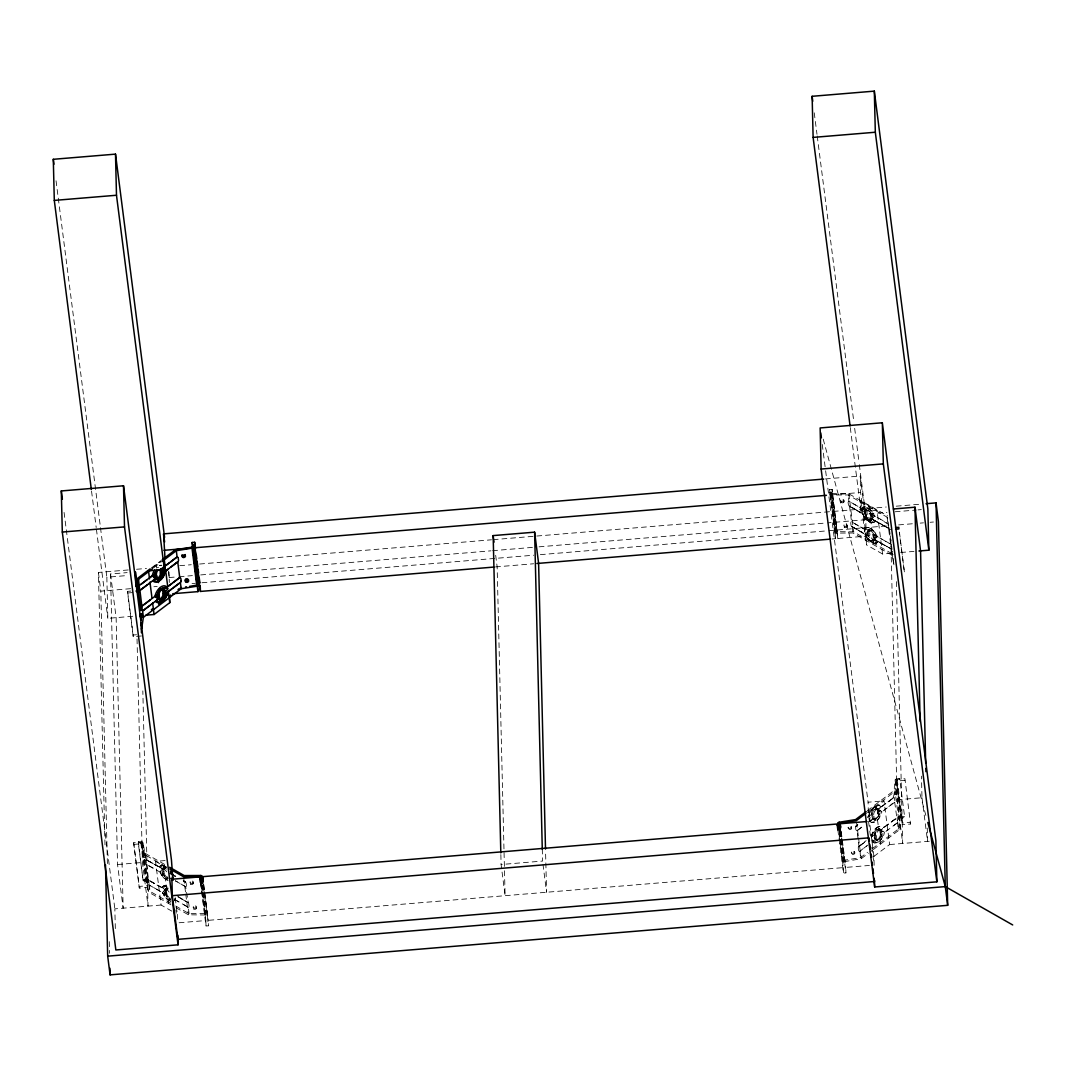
<?xml version="1.0" encoding="UTF-8"?>
<svg xmlns="http://www.w3.org/2000/svg" width="1066" height="1066" viewBox="0 0 1066 1066"><rect width="100%" height="100%" fill="white"/><g stroke="black" fill="none" stroke-linecap="round" stroke-linejoin="round"><path stroke-width="0.75" stroke-dasharray="5 3.75" d="M888.857 806.602L894.827 801.365M872.281 848.723L898.265 829.082L897.465 822.059M861.701 509.881L862.634 507.842M864.339 530.482L865.272 528.43M873.307 849.549L899.931 829.415L895.067 791.372L896.466 780.419L899.824 779.233L899.637 778.313L895.893 779.233A1.399 0.919 -7.3 0 0 895.08 780.006C892.828 790.519 897.372 797.221 887.991 801.912M899.931 829.415L901.33 818.475L904.688 817.289L899.637 778.313M899.851 819.274C901.063 813.171 894.627 819.141 899.717 819.647M170.933 904.834L148.441 892.042L146.535 881.369L143.124 880.743L138.247 842.686L138.393 841.74L142.164 842.047A1.399 0.919 -7.3 0 1 143.017 842.673L146.015 859.636L153.571 863.873M143.124 880.743L138.393 841.74M190.001 882.781L190.174 881.689M193.186 883.687L193.346 882.635M193.186 907.606L193.346 906.5M196.357 908.512L196.517 907.446M840.674 501.14L840.834 500.074M843.846 502.073L844.019 500.98M843.859 525.951L844.019 524.885M847.03 526.884L847.19 525.791M898.265 829.082L899.931 818.062L895.067 780.006M896.639 794.676L896.733 793.184M871.335 836.73C872.121 831.667 876.385 824.937 882.248 826.283M175.37 899.171L175.117 899.584A9.288 4.61 52.9 0 1 174.558 900.677L175.49 898.625A1.626 1.119 -88.1 0 0 175.597 898.052M839.155 830.814L843.019 860.928L842.14 863.487L843.566 863.487L844.112 861.728L841.274 839.528M899.611 816.396L899.664 819.567M861.794 509.401L862.128 508.868A9.288 4.61 52.9 0 1 867.817 507.842A9.288 4.61 52.9 0 1 874.6 515.891M864.433 530.002L864.766 529.469A9.288 4.61 52.9 0 1 870.402 528.47A9.288 4.61 52.9 0 1 877.238 536.491L876.665 537.264M880.196 807.682L880.236 807.575A1.626 1.319 43.2 0 1 880.516 807.202L881.209 807.002A9.288 5.277 -60.4 0 0 874.64 807.055A9.288 5.277 -60.4 0 0 869.19 816.143L868.857 816.116M894.84 791.572L894.854 794.756M898.172 819.594L898.158 816.396M159.5 866.751L161.832 865.046L166.909 866.778M162.139 887.352L164.47 885.633L168.295 886.539M873.574 517.303L874.573 515.957A9.288 4.61 52.9 0 0 867.764 507.882A9.288 4.61 52.9 0 0 862.128 508.868L858.423 506.683M876.212 537.89L876.798 537.117M170.333 901.09A9.288 4.61 52.9 0 1 162.618 892.548L163.298 891.682M160.66 871.095L159.98 871.961A9.288 4.61 52.9 0 0 168.108 880.703M857.45 825.044L855.811 826.323L857.424 824.831M859.343 846.217L858.45 846.924L866.152 840.648M868.537 530.242L867.631 530.921M163.977 867.284L161.859 868.897M166.616 887.885L164.497 889.484M870.589 520.781L872.708 519.169M873.227 541.368L874.053 540.742M858.423 846.91A1.759 1.333 -11.5 0 1 858.983 846.404L857.011 830.72L864.113 825.311M867.937 845.072L860.089 851.001L866.751 845.898M897.425 822.765L891.496 827.203M894.707 802.232L896.839 817.888L880.649 830.041A3.811 2.172 -60.3 0 0 877.718 829.561L877.385 829.814A3.811 2.172 -60.4 0 0 875.079 834.265L871.228 837.236M867.124 508.722L864.992 510.334M869.763 529.322L868.577 530.215M859.129 846.377L860.089 845.631L859.036 846.457M874.093 540.715L875.346 539.769M856.398 825.857L857.863 824.738M859.409 846.164L866.352 840.914M860.702 845.165L865.552 841.46M896.906 823.179L881.289 834.905A3.811 2.172 -60.4 0 1 878.997 839.515L878.65 839.768A3.811 2.172 -60.4 0 1 875.692 839.142M884.274 810.08L886.073 808.708M886.912 830.667L888.711 829.295M151.345 567.951L161.046 560.623M152.425 567.872L161.566 560.956M153.864 567.658L160.953 562.302M166.682 889.75L165.323 879.117L167.589 877.585L165.11 878.997A3.811 1.892 52.9 0 1 162.019 874.586L161.472 870.349L163.604 868.737A3.811 1.892 52.9 0 1 165.963 867.431L164.191 869.243A3.811 1.892 52.9 0 1 166.642 871.841M165.963 867.431L163.844 869.043A3.811 1.892 52.9 0 0 161.472 870.349M162.019 874.586L164.151 872.974L164.004 871.815L161.233 870.242A8.022 3.984 52.9 0 0 167.815 878.611M165.47 879.197A3.811 1.892 52.9 0 0 167.828 877.891L167.895 877.838M169.707 898.105L167.748 899.584A3.811 1.892 52.9 0 1 164.657 895.173L164.111 890.936L166.243 889.337A3.811 1.892 52.9 0 1 167.868 887.712M167.922 888.551L166.483 889.63A3.811 1.892 52.9 0 0 164.111 890.936M168.215 888.791L166.829 889.843A3.811 1.892 52.9 0 1 169.281 892.429M164.657 895.173L166.789 893.575L166.642 892.415L163.871 890.843A8.022 3.984 52.9 0 0 170.453 899.198M170.227 898.185L168.108 899.784A3.811 1.892 52.9 0 0 170.467 898.478L170.533 898.425M864.619 511.787L866.738 510.174A3.811 1.892 52.9 0 1 869.11 508.868L866.978 510.481A3.811 1.892 52.9 0 0 864.619 511.787L864.753 512.799L861.994 511.227A8.022 3.984 52.9 0 1 867.004 509.481A8.022 3.984 52.9 0 1 873.307 517.69L870.429 515.091A3.811 1.892 52.9 0 0 867.338 510.681L866.978 510.481M867.338 510.681L869.456 509.068A3.811 1.892 52.9 0 1 872.548 513.479L873.094 517.716L870.962 519.329A3.811 1.892 52.9 0 1 868.603 520.634L868.257 520.435A3.811 1.892 52.9 0 1 865.166 516.024L865.019 514.865M865.166 516.024L867.284 514.412L866.738 510.174M874.147 522.313L871.268 522.846L868.897 521.967L865.152 518.809L862.194 513.759L848.856 505.71L866.152 515.558A3.811 1.892 52.9 0 0 869.203 519.702M870.429 515.091L872.548 513.479M868.257 520.435L870.376 518.822A3.811 1.892 52.9 0 1 867.284 514.412M868.603 520.634L870.735 519.022A3.811 1.892 52.9 0 0 873.094 517.716M867.258 532.374L869.376 530.775A3.811 1.892 52.9 0 1 871.748 529.469L869.616 531.068A3.811 1.892 52.9 0 0 867.258 532.374L867.391 533.386L864.633 531.827A8.022 3.984 52.9 0 1 869.643 530.068A8.022 3.984 52.9 0 1 875.946 538.263L873.187 536.691L873.067 535.678A3.811 1.892 52.9 0 0 869.963 531.281L869.616 531.068M869.963 531.281L872.095 529.669A3.811 1.892 52.9 0 1 875.186 534.079L875.732 538.317L873.6 539.916A3.811 1.892 52.9 0 1 871.242 541.222L870.895 541.022A3.811 1.892 52.9 0 1 867.804 536.611L867.644 535.452L864.899 533.893A8.022 3.984 52.9 0 0 871.188 542.101A8.022 3.984 52.9 0 0 876.199 540.329L873.454 538.756L873.6 539.916M867.804 536.611L869.923 535.012L869.376 530.775M873.067 535.678L875.186 534.079M870.895 541.022L873.014 539.409A3.811 1.892 52.9 0 1 869.923 535.012M871.242 541.222L873.374 539.623A3.811 1.892 52.9 0 0 875.732 538.317M867.404 810.666L893.388 791.025M867.218 812.412L895.067 791.372M873.933 856.398L868.337 812.732L884.02 800.886L889.617 844.552L873.933 856.398L874.2 867.671M874.746 809.227L875.133 808.987A3.811 2.172 -60.3 0 1 878.011 809.454L894.201 797.288L880.876 807.015M867.684 816.902L868.697 816.143C869.483 811.066 873.747 804.35 879.61 805.696M867.431 817.449L872.481 813.691M880.21 810.36L877.545 812.372L877.691 813.531A3.811 2.172 -60.4 0 1 875.413 818.382L875.079 818.635A3.811 2.172 -60.4 0 1 872.068 817.782L871.921 816.623L869.243 818.648A8.022 4.57 -60.4 0 0 875.346 819.474A8.022 4.57 -60.4 0 0 880.183 810.333M857.49 830.374L864.326 825.217M869.19 821.526L873.054 818.555A3.811 2.172 -60.4 0 0 876.012 819.168L876.359 818.915M894.267 802.578L878.65 814.317A3.811 2.172 -60.4 0 1 876.399 818.941L876.065 819.194M879.783 829.881L879.916 830.894L882.581 828.882A8.022 4.57 -60.4 0 0 876.452 828.042A8.022 4.57 -60.4 0 0 871.602 837.183L874.293 835.144L874.16 834.132A3.811 2.172 -60.4 0 1 876.439 829.281L876.785 829.028A3.811 2.172 -60.4 0 1 879.783 829.881L881.982 831.134L882.528 835.371A3.811 2.172 -60.4 0 1 880.25 840.221L877.718 839.235A3.811 2.172 -60.4 0 1 874.706 838.369L874.56 837.21L871.881 839.235M877.771 829.588L877.425 829.841A3.811 2.172 -60.4 0 0 875.119 834.398M844.112 861.728L861.208 858.69L868.47 853.2M871.828 842.113L875.732 839.169M842.979 860.928A1.399 0.919 -7.3 0 1 844.072 860.289L860.462 857.65L867.551 852.294M870.882 851.374L872.095 850.455M891.149 822.113L896.839 817.888L883.154 827.802A1.626 1.319 43.2 0 0 882.835 828.135M893.734 797.635L892.655 798.421M860.089 851.001L860.462 857.65M863.167 507.349L865.072 506.923L863.513 507.15M865.805 527.937L867.711 527.51L866.152 527.75M876.785 542.914L873.907 543.447L871.535 542.567L867.791 539.396L864.832 534.359L851.494 526.298L859.689 531.028M883.514 827.602L883.847 827.602M892.802 559.224L891.176 548.87L877.025 541.301L877.824 541.381A9.288 4.61 52.9 0 1 872.228 542.341A9.288 4.61 52.9 0 1 865.432 534.293L864.966 534.359M877.744 541.408L877.784 541.395A9.288 4.61 52.9 0 1 872.188 542.381A9.288 4.61 52.9 0 1 865.379 534.306M899.917 817.995L899.917 817.915A1.399 0.919 -7.3 0 1 900.757 817.262L904.514 816.356L904.688 817.289M889.111 529.749L890.696 529.496M893.095 554.44C892.055 555.013 891.056 551.149 892.562 551.162M144.909 854.013C141.778 852.667 144.776 860.089 143.55 856.038M143.83 857.557L145.402 857.224M147.001 882.288L146.508 879.157L148.094 878.824M147.001 882.368L148.627 881.968M836.517 533.08A1.399 0.919 -7.3 0 1 835.398 532.627L829.575 492.159L830.987 491.932L836.49 531.654L853.666 531.841L892.375 553.88M834.451 530.215L835.864 529.989L836.49 531.654M202.74 892.788L206.204 916.64L207.63 916.414L204.579 892.642M862.354 513.772L862.74 513.705A9.288 4.61 52.9 0 0 869.59 521.754A9.288 4.61 52.9 0 0 875.226 520.768M161.019 565.26L159.567 565.66L161.459 565.207A9.288 5.277 -60.4 0 0 156.862 567.485M825.377 478.927L860.209 476.036L865.792 519.702L827.642 522.873M832.04 538.983L835.358 538.716L829.628 489.56L832.12 489.361L837.836 538.503L866.192 536.145L860.595 492.479L860.209 476.036M837.836 538.503L832.253 494.837L860.595 492.479M105.001 844.858L98.418 572.442L128.266 569.95M136.555 569.271L146.508 568.445M179.688 565.686L191.294 564.727M199.595 564.034L491.506 539.796M493.172 539.663L886.259 507.016M896.213 506.19L921.091 504.125M110.531 573.988L116.127 617.654L123.15 908.179L117.553 864.526L110.531 573.988L127.121 572.615M850.295 427.586L861.062 511.667L876.998 510.348L882.595 554.014L892.508 553.187M132.717 616.281L107.826 618.347L106.84 577.226L128.12 575.467M882.595 554.014L866.405 544.806L865.659 514.225L886.939 512.453M895.134 511.773L916.4 510.014M918.039 509.881L921.317 509.601M169.174 577.545L177.462 576.853M179.115 576.719L192.386 575.613M200.688 574.934L490.946 550.829M492.599 550.696L532.414 547.391M539.05 546.831L825.99 523.006M107.386 863.58L100.804 591.15L130.665 588.672M153.89 586.74L157.208 586.46M192.04 583.568L195.358 583.302M201.98 582.742L533.72 555.199M540.342 554.653L827.296 530.828M828.948 530.695L888.658 525.738M898.611 524.912L913.535 523.673M920.171 523.113L923.489 522.846M930.125 522.287L933.443 522.02M141.498 635.976L133.21 636.655L127.614 593.002L127.574 591.35L130.891 591.07M835.358 538.716L835.224 533.227L837.703 533.027M127.614 593.002L134.249 592.443M495.503 566.925L533.64 563.767M900.663 552.508L913.988 551.402M133.21 636.655L133.17 635.016L139.806 634.47M141.938 842.073L147.574 887.378L139.286 888.071L133.65 842.753L141.938 842.073L137.034 638.934M910.537 824.031L910.497 822.379L902.209 823.072L896.613 779.406L904.914 778.726L910.537 824.031L902.249 824.724L902.702 843.459L897.106 799.793L896.653 781.058L904.954 780.365L904.914 778.726M133.69 844.405L141.978 843.712L142.431 862.461L148.027 906.113L147.574 887.378M117.553 864.526L142.431 862.461M171.906 911.177L161.113 905.034L155.516 861.368L165.083 860.568M868.337 812.732L868.084 802.205L884.02 800.886M897.106 799.793L921.983 797.728L921.464 776.141M139.286 888.071L139.246 886.419L147.534 885.739L142.831 690.915M504.498 870.775L505.097 895.693L501.1 864.513L542.567 861.062L542.288 849.442M115.328 928.606L114.848 908.872L161.113 905.034M889.617 844.552L929.272 841.247M179.088 922.77L205.871 920.544L201.314 884.967M200.408 882.355L206.005 926.021L208.483 925.808L208.35 920.331L843.299 867.617L838.742 832.04M839.089 839.142L843.433 873.094L845.924 872.894L845.791 867.404L869.416 865.445M831.613 493.598L848.789 493.798L887.512 515.837M175.93 907.686L188.402 914.788L205.578 914.988M896.533 794.823C892.722 794.05 897.226 788.693 896.493 794.756M829.575 492.159L830.561 494.571A1.399 0.919 -7.3 0 0 831.64 495.024L848.096 494.957L887.112 517.157L888.751 525.178M891.989 555.213L852.973 533L836.517 533.093L831.64 495.037M175.69 905.993L189.095 913.629L205.551 913.535A1.399 0.919 -7.3 0 1 206.671 914.002M874.027 520.395L873.96 520.301A1.626 1.386 -46.3 0 0 874.4 520.701L875.186 520.794A9.288 4.61 52.9 0 1 869.55 521.78A9.288 4.61 52.9 0 1 862.74 513.705M160.526 867.524L160.566 867.591A1.626 1.359 -71.2 0 0 160.153 867.218L159.447 867.098A9.288 4.61 52.9 0 1 166.363 867.111M163.138 888.151A1.626 1.359 -71.2 0 0 162.792 887.805L162.085 887.698A9.288 4.61 52.9 0 1 168.095 887.005M138.247 842.686L141.658 843.326L143.564 853.986L166.056 866.791M143.27 879.783L147.041 880.09A1.399 0.919 -7.3 0 1 147.894 880.729L150.093 891.429L170.813 903.222M871.788 822.392L874.56 822.019L871.362 822.259M874.426 842.979L877.198 842.62L874 842.846M874.706 520.821L888.564 528.323L890.683 544.793M877.398 541.421L877.185 541.368A1.626 1.386 -46.3 0 1 876.638 541.008L876.598 540.902M159.74 867.084L146.109 859.689M162.378 887.672L148.614 880.183L156.209 884.46M875.532 839.728L876.385 840.221M166.682 878.277L166.323 878.078A3.811 1.892 52.9 0 1 163.271 873.92L147.095 864.766L155.13 869.283M872.894 819.128L875.079 820.38M888.045 524.192L880.356 519.169M857.051 510.427L849.522 506.07L851.534 521.807L868.19 531.281A3.811 1.892 52.9 0 1 870.536 530.388L870.882 530.588A3.811 1.892 52.9 0 1 873.933 534.719L890.563 544.06M890.03 543.713L882.994 539.769M146.215 859.742L147.135 860.249M178.209 896.586L188.336 902.809L185.657 886.699L175.037 880.676M876.439 840.248L877.718 840.981M183.219 880.783L185.697 882.208L183.978 880.942M878.517 809.187L876.332 807.935M881.156 829.774L878.97 828.535M865.552 510.681L848.936 501.233L848.096 494.957M174.664 899.557L188.296 907.299L189.095 913.629M146.495 859.902L163.738 869.749L163.604 868.737M185.084 886.392L178.861 882.781M187.723 906.979L182.233 903.795M861.062 511.667L860.808 501.14L876.998 510.348M860.848 512.586L857.77 510.841M880.05 523.513L888.564 528.323L870.815 518.169L870.962 519.329M861.062 527.284L864.819 529.416A9.288 4.61 52.9 0 1 870.456 528.443A9.288 4.61 52.9 0 1 877.211 536.558M860.409 531.428L863.487 533.187M882.688 544.113L890.683 548.604L874.533 539.476A3.811 1.892 52.9 0 1 872.201 540.502L871.801 540.329A3.811 1.892 52.9 0 1 868.79 536.145L852.2 526.684A1.772 1.306 8.6 0 1 851.467 526.311M155.516 861.368L166.309 867.511M175.437 880.836L177.409 881.968M177.609 896.639L187.669 902.436A1.772 1.306 8.6 0 1 188.349 902.795M855.745 505.164L849.522 501.566M877.091 517.303L878.957 518.369M871.255 513.985L887.392 523.126M874.76 520.514L877.904 522.3M858.916 526.058L852.16 522.153M879.73 537.904L882.275 539.356M876.945 540.835L881.609 543.5M879.343 810.533A3.811 2.172 -60.4 0 0 876.332 809.68L874.147 808.428A3.811 2.172 -60.4 0 1 877.145 809.294L879.343 810.533L879.89 814.77A3.811 2.172 -60.4 0 1 877.611 819.634L875.413 818.382M877.691 813.531L879.89 814.77M873.72 814.784A3.811 2.172 -60.4 0 1 875.999 809.933L873.8 808.694A3.811 2.172 -60.4 0 0 871.522 813.545L873.72 814.784L874.267 819.034A3.811 2.172 -60.4 0 0 877.265 819.887L875.079 818.635M872.068 817.782L874.267 819.034M876.785 829.028L878.97 830.267A3.811 2.172 -60.4 0 1 881.982 831.134M876.439 829.281L878.637 830.534A3.811 2.172 -60.4 0 0 876.359 835.384L876.905 839.622A3.811 2.172 -60.4 0 0 879.903 840.474L877.718 839.235M871.868 839.208A8.022 4.57 -60.4 0 0 877.984 840.061A8.022 4.57 -60.4 0 0 882.821 830.934L880.183 832.959L880.329 834.118L882.528 835.371M881.289 834.905L881.342 834.931A3.811 2.172 -60.4 0 1 879.037 839.528M874.16 834.132L876.359 835.384M874.706 838.369L876.905 839.622M145.216 853.373L164.724 864.473M183.565 880.982L184.724 881.662M154.983 864.673L156.835 865.739M167.642 888.751A3.811 1.892 52.9 0 0 165.27 889.67A3.811 1.892 52.9 0 1 167.695 888.724L168.042 888.924A3.811 1.892 52.9 0 1 169.174 889.857M181.886 899.078L187.469 902.316M158.301 890.177L149.773 885.38L165.87 894.547A3.811 1.892 52.9 0 0 168.921 898.705M164.204 893.548L165.91 894.507A3.811 1.892 52.9 0 0 168.961 898.665L169.321 898.865M174.544 899.424L180.767 902.955M852.16 526.671L852.973 533M184.991 881.822L185.031 881.848A1.772 1.306 8.6 0 1 185.711 882.195M872.401 841.54L871.841 840.688M870.616 821.873L869.19 820.02M873.254 842.46L872.041 841.127M883.261 831.32L884.46 832.426A9.288 5.277 -60.4 0 1 879.064 841.54A9.288 5.277 -60.4 0 1 872.454 841.567M880.623 810.733L881.822 811.839M869.403 820.54L869.763 820.953A9.288 5.277 -60.4 0 0 876.425 820.953A9.288 5.277 -60.4 0 0 881.875 811.866M161.619 875.013L162.005 875.626L160.233 872.561M164.644 896.226L162.871 893.148M207.63 916.414L202.98 885.473M896.559 791.572L896.733 793.011M823.205 439.165L926.034 816.05M891.789 551.362L892.242 554.467M146.975 882.262L146.588 879.85M892.935 559.89L894.174 565.899L892.948 556.385M851.428 826.963A1.666 1.253 -11.5 0 1 849.176 828.509A1.666 1.253 -11.5 0 1 848.763 826.377A1.666 1.253 -11.5 0 1 851.428 826.963L851.654 828.082A1.666 1.253 -10.2 0 1 849.322 829.535A1.666 1.253 -10.2 0 1 849.042 827.376A1.666 1.253 -10.2 0 1 851.654 828.082M854.599 851.774A1.666 1.253 -11.5 0 1 852.36 853.333A1.666 1.253 -11.5 0 1 851.947 851.188A1.666 1.253 -11.5 0 1 854.599 851.774L854.825 852.893A1.666 1.253 -10.2 0 1 852.494 854.346A1.666 1.253 -10.2 0 1 852.214 852.187A1.666 1.253 -10.2 0 1 854.825 852.893M848.15 827.549L848.349 828.575M851.321 852.36L851.534 853.386M888.778 527.364L889.111 529.669L888.844 527.75M870.789 518.009L870.562 516.237M873.427 538.596L873.201 536.838M864.979 514.638L864.766 512.999M867.617 535.292L867.404 533.56M163.764 869.883L163.991 871.682M166.389 890.47L166.629 892.269M146.522 863.766L148.654 880.236L166.376 890.35L166.243 889.337M877.505 812.132L877.291 810.493M880.156 832.786L879.93 831.054M871.895 816.449L871.668 814.717M874.533 837.077L874.307 835.304M149.147 884.314L150.093 891.429M143.51 855.785L143.404 855.025M888.151 524.952L888.245 525.671M890.79 545.539L890.883 546.272M146.388 862.9L146.015 860.022M149.04 883.567L148.654 880.569M899.451 532.161L904.461 572.629L899.291 532.2M890.11 534.199L889.297 527.857A1.399 0.919 -7.3 0 0 890.15 528.509M890.31 535.785L892.748 554.8M888.271 525.871L888.431 527.11M890.91 546.458L891.069 547.711M887.112 517.157L887.911 523.419M921.983 797.728L927.58 841.394L927.26 828.109M871.375 514.372L871.921 518.609M874.013 534.959L874.56 539.196M868.763 505.164L869.243 508.962M870.522 518.902L871.881 529.549M873.161 539.503L873.64 543.207M865.579 511.067L866.112 515.304M868.217 531.654L868.75 535.892M814.237 112.809L816.996 134.289M817.209 135.942L853.813 421.723M854.665 428.332L859.103 463.017M859.316 464.669L865.659 514.225M897.239 779.832L902.116 817.888M860.808 501.14L866.405 544.806M896.466 780.419L902.249 824.724M895.893 779.233L900.77 817.289M897.319 820.234L897.132 818.861A6.942 0.959 89.7 0 0 897.039 818.208M848.789 493.798L853.666 531.841M878.131 809.854L878.677 814.091M880.769 830.441L881.315 834.678M877.145 809.294L877.278 810.307L879.943 808.295A8.022 4.57 -60.4 0 0 873.814 807.455A8.022 4.57 -60.4 0 0 868.963 816.583L871.655 814.557L871.522 813.545M875.706 805.989L876.199 809.787M877.478 819.727L878.837 830.374M880.116 840.328L880.583 844.045M832.426 494.051L837.29 532.107M872.508 814.104L873.054 818.342M875.146 834.691L875.692 838.929M830.987 491.932L835.864 529.989M830.561 494.571L835.438 532.614M829.628 489.56L835.224 533.227M822.246 444.429L825.417 469.16M825.63 470.812L868.084 802.205M868.55 821.393L869.59 829.481M869.789 831.094L870.616 837.556M871.868 847.27L873.52 860.209M856.544 822.219L858.37 836.49M858.57 838.076L861.208 858.69M841.234 831.826L845.791 867.404M841.034 831.014L841.847 837.356M842.047 838.942L844.885 861.128M840.328 829.228L845.924 872.894M840.408 831.747L841.221 838.089M841.434 839.675L844.072 860.289M840.248 831.6L841.061 837.943M839.502 831.773L840.314 838.116M840.528 839.702L843.566 863.487M837.836 829.428L838.889 838.129M542.98 864.353L546.565 892.255L545.552 850.721M495.677 555.306L497.142 566.792L504.458 869.123M168.335 571.07L168.961 575.933M203.793 884.753L204.619 891.229M204.832 892.842L208.35 920.331M203.566 884.713L204.379 891.056M202.886 882.155L208.483 925.808M202.14 884.94L202.953 891.283M203.166 892.868L206.204 916.64M201.9 885.007L202.713 891.349M202.913 892.935L205.551 913.535M201.727 884.86L202.54 891.203M200.914 884.407L201.727 890.736M201.94 892.322L204.779 914.521M156.182 564.3L156.675 568.085M183.738 878.317L185.564 892.588M185.764 894.174L188.402 914.788M175.237 898.065L177.103 912.629M175.85 909.951L176.276 913.189M167.695 876.825L167.828 877.891M163.564 865.365L164.044 869.163M167.962 899.704L168.441 903.422M127.574 591.35L133.17 635.016M162.645 869.456L163.191 873.694M165.283 890.057L165.83 894.294M143.031 842.673L147.907 880.729M142.164 842.047L148.441 892.042M141.658 843.326L146.535 881.369M56.045 180.78L100.284 526.018M100.484 527.67L106.84 577.226M140.845 842.86L145.722 880.916M91.543 491.146L96.193 527.483M96.406 529.136L107.826 618.347M133.65 842.753L139.246 886.419M98.418 572.442L100.804 591.15M64.067 512.413L114.848 908.872M897.332 820.367L897.359 820.553A6.942 0.959 89.7 0 1 897.425 821.22M896.373 581.636L902.209 823.072M890.83 539.636L896.613 779.406M843.299 867.617L843.433 873.094M832.12 489.361L832.253 494.837M500.86 854.546L501.1 864.513M205.871 920.544L206.005 926.021M169.041 572.069L169.188 578.505M169.214 579.184L169.294 582.476M177.302 914.242L177.502 922.29M109.278 941.651L109.558 953.27M871.828 836.743A9.288 5.277 -60.4 0 1 877.278 827.642A9.288 5.277 -60.4 0 1 883.887 827.629M871.988 840.568A1.626 0.666 81.4 0 1 871.935 840.128M880.329 834.118A3.811 2.172 -60.4 0 1 878.051 838.969M859.622 851.374A1.759 1.333 -11.5 0 1 858.956 851.068M872.481 813.798A3.811 2.172 -60.4 0 1 874.786 809.254M869.35 819.981A1.626 0.666 81.4 0 1 869.296 819.527M894.401 797.621A6.942 0.959 89.7 0 1 894.494 798.207L894.72 799.953A6.942 0.959 89.7 0 1 894.787 800.619M856.984 830.774A1.759 1.333 -11.5 0 1 856.318 830.467M855.785 826.323A1.759 1.333 -11.5 0 1 856.344 825.817M855.971 829.948A7.302 5.503 -11.5 0 1 855.838 829.255L855.625 827.696A7.302 5.503 -11.5 0 1 855.598 826.936M858.61 850.535A7.302 5.503 -11.5 0 1 858.476 849.855L858.277 848.349A7.302 5.503 -11.5 0 1 858.237 847.537M157.355 567.618A3.811 2.172 -60.4 0 1 158.621 567.312M170.747 901.303A9.288 4.61 52.9 0 1 162.592 892.615M161.965 887.738A9.288 4.61 52.9 0 1 168.055 887.045M175.011 899.691A9.288 4.61 52.9 0 1 174.504 900.717M163.604 888.804A8.022 3.984 52.9 0 1 167.775 886.606M175.077 898.038A8.022 3.984 52.9 0 1 174.584 899.091M163.751 891.256A1.626 0.839 -29.8 0 1 163.498 891.709M169.108 897.439A3.811 1.892 52.9 0 1 166.789 893.575M170.627 899.291A3.811 1.892 52.9 0 1 169.281 898.905M188.882 906.939A1.772 1.306 8.6 0 1 188.336 907.353M167.988 878.704A3.811 1.892 52.9 0 1 166.642 878.304M162.632 869.083A3.811 1.892 52.9 0 1 165.017 868.164L165.403 868.324A3.811 1.892 52.9 0 1 166.536 869.27M160.966 868.204A8.022 3.984 52.9 0 1 166.562 866.791M161.113 870.669A1.626 0.839 -29.8 0 1 160.859 871.109M167.242 877.385A3.811 1.892 52.9 0 1 164.151 872.974M186.044 882.768A6.942 5.157 8.6 0 1 186.177 883.394L186.403 885.14A6.942 5.157 8.6 0 1 186.43 885.766M186.244 886.339A1.772 1.306 8.6 0 1 185.697 886.752M188.682 903.355A6.942 5.157 8.6 0 1 188.815 903.981L189.042 905.74A6.942 5.157 8.6 0 1 189.068 906.367M864.513 530.961A1.626 0.826 89.4 0 1 864.486 530.482M874.533 539.476A3.811 1.892 52.9 0 1 872.161 540.529M869.563 519.915A3.811 1.892 52.9 0 0 871.948 518.849A3.811 1.892 52.9 0 1 869.523 519.942L869.163 519.742A3.811 1.892 52.9 0 1 866.112 515.584M871.295 514.118A3.811 1.892 52.9 0 0 868.244 509.988L867.897 509.788A3.811 1.892 52.9 0 0 865.512 510.721M873.56 519.728A8.022 3.984 52.9 0 1 868.55 521.501A8.022 3.984 52.9 0 1 862.261 513.292M861.874 510.361A1.626 0.826 89.4 0 1 861.848 509.894M848.309 501.58A1.772 1.306 8.6 0 1 848.856 501.167M848.123 502.153A6.942 5.157 8.6 0 0 848.15 502.779L848.363 504.524A6.942 5.157 8.6 0 0 848.509 505.151M849.495 506.137A1.772 1.306 8.6 0 1 848.842 505.724M850.948 522.167A1.772 1.306 8.6 0 1 851.494 521.754M850.761 522.74A6.942 5.157 8.6 0 0 850.788 523.366L851.001 525.125A6.942 5.157 8.6 0 0 851.148 525.751M144.949 854.119L145.402 857.184L144.963 854.186M148.134 878.93L148.614 881.862L148.147 878.997M190.627 884.194A1.666 1.239 7.3 0 0 193.252 883.461A1.666 1.239 7.3 0 0 190.907 882.062A1.666 1.239 7.3 0 0 190.627 884.194M190.721 883.061A1.666 1.239 8.6 0 0 193.399 882.461A1.666 1.239 8.6 0 0 191.147 880.969A1.666 1.239 8.6 0 0 190.721 883.061M193.799 909.005A1.666 1.239 7.3 0 0 196.424 908.272A1.666 1.239 7.3 0 0 194.092 906.873A1.666 1.239 7.3 0 0 193.799 909.005M193.905 907.872A1.666 1.239 8.6 0 0 196.57 907.273A1.666 1.239 8.6 0 0 194.332 905.78A1.666 1.239 8.6 0 0 193.905 907.872M841.46 501.486A1.666 1.239 7.3 0 0 844.072 500.754A1.666 1.239 7.3 0 0 841.74 499.354A1.666 1.239 7.3 0 0 841.46 501.486M841.234 502.512A1.666 1.239 8.6 0 0 843.899 501.899A1.666 1.239 8.6 0 0 841.66 500.407A1.666 1.239 8.6 0 0 841.234 502.512M844.632 526.298A1.666 1.239 7.3 0 0 847.257 525.565A1.666 1.239 7.3 0 0 844.925 524.166A1.666 1.239 7.3 0 0 844.632 526.298M844.405 527.324A1.666 1.239 8.6 0 0 847.084 526.711A1.666 1.239 8.6 0 0 844.845 525.218A1.666 1.239 8.6 0 0 844.405 527.324"/><path stroke-width="1.5" d="M140.046 614.522L140.206 616.761M176.196 563.008L177.276 562.168L161.659 573.974A3.811 2.172 -60.4 0 1 159.394 578.598L159.061 578.851A3.811 2.172 -60.4 0 1 156.049 578.212L139.926 590.377L141.925 606.9M152.678 568.551L138.5 579.264L139.286 586.313M172.852 878.104L172.425 879.05A9.288 4.61 52.9 0 1 171.613 880.396M135.875 586.447L136.834 578.918L150.133 568.871M140.659 625.182L140.925 623.13M141.272 620.385L141.298 613.803M136.834 590.284L138.5 579.264M164.337 594.588A3.811 2.172 -60.4 0 1 162.032 599.199L161.699 599.452A3.811 2.172 -60.4 0 1 158.687 598.812L142.631 610.925L143.377 617.307L141.711 628.327A1.399 0.919 -7.3 0 1 141.258 628.94M138.607 588.752L138.62 591.936M141.778 613.563L141.791 616.761M140.352 616.721L140.299 613.616M143.377 617.307L181.18 588.738L197.57 586.1A1.399 0.919 -7.3 0 0 198.662 585.461L199.502 582.902L194.625 544.846L193.199 544.859L191.88 547.204L175.557 549.656L162.259 559.703M197.743 584.008L193.199 544.859M839.302 830.187L838.689 825.43L840.021 823.085L856.344 820.633L866.018 813.318M138.767 591.896L138.753 588.792M141.951 616.708L141.925 613.603M194.625 544.846L193.759 547.404L198.636 585.461M837.876 830.201L837.263 825.444L838.143 822.885A1.399 0.919 -7.3 0 1 839.195 822.246M153.917 580.037L153.904 580.077A1.626 1.266 64.7 0 1 153.597 580.45L152.958 580.677A9.288 5.277 -60.4 0 0 159.527 580.65A9.288 5.277 -60.4 0 0 164.977 571.563L165.323 571.563M139.313 585.527L155.489 573.348M141.951 606.128L158.114 593.949A3.811 2.172 -60.4 0 1 160.38 589.471L160.726 589.218A3.811 2.172 -60.4 0 1 163.658 589.698L179.741 577.545A1.759 1.333 -11.5 0 1 180.447 577.799M177.476 562.022L177.676 561.862A1.759 1.333 -11.5 0 0 178.342 561.356M193.785 547.418A1.399 0.919 -7.3 0 1 192.693 548.044L176.303 550.696L177.103 556.958L170.587 561.942M179.248 577.919L173.225 582.529M178.835 583.595L177.742 584.448M180.114 582.609L164.297 594.575A3.811 2.172 -60.4 0 1 161.992 599.172M175.783 563.328L174.078 564.634M177.409 584.701L176.716 585.234M173.745 564.9L171.16 566.859M176.383 585.487L173.278 587.846M148.667 583.848L150.479 582.476M151.305 604.435L153.118 603.076M162.125 561.409L176.303 550.696M150.706 576.959L152.251 575.787A9.288 5.277 -60.4 0 1 154.717 570.017M176.61 557.318L161.019 569.111A3.811 2.172 -60.4 0 0 160.846 568.711M147.068 579.704L143.43 582.449M166.189 565.26L169.188 562.995M154.184 579.384L156.809 576.986M165.15 571.096L162.472 573.122L162.618 574.281A3.811 2.172 -60.4 0 1 160.34 579.131L159.993 579.398A3.811 2.172 -60.4 0 1 156.995 578.532L155.863 577.892M147.308 584.874L140.485 589.978M163.911 572.322L168.561 568.818M160.42 589.498L160.766 589.245A3.811 2.172 -60.4 0 1 163.698 589.725M161.366 590.044L161.699 589.778A3.811 2.172 -60.4 0 1 164.71 590.644L164.844 591.657L167.522 589.631A8.022 4.57 -60.4 0 0 161.392 588.778A8.022 4.57 -60.4 0 0 156.569 597.933L159.22 595.907L159.087 594.895A3.811 2.172 -60.4 0 1 161.366 590.044L159.78 589.138M150.226 599.918L146.415 602.783M168.828 585.847L171.826 583.595M156.822 599.985L159.487 597.973L159.633 599.132A3.811 2.172 -60.4 0 0 162.632 599.985L162.978 599.732A3.811 2.172 -60.4 0 0 165.257 594.881L165.11 593.722L167.788 591.697A8.022 4.57 -60.4 0 1 162.938 600.798A8.022 4.57 -60.4 0 1 156.835 599.971M149.946 605.475L143.124 610.565M165.99 593.349L171.719 589.018M141.711 616.974L142.924 616.055M151.385 609.659L152.598 608.753M158.634 604.182L159.847 603.263M161.086 602.33L162.298 601.411M169.547 595.934L170.76 595.015M178.009 589.538L179.221 588.619M145.829 615.189L154.09 614.496L169.774 602.65L169.614 596.2M189.615 586.327L196.904 585.141M866.218 811.559L855.585 819.594L839.195 822.232L840.208 830.161M143.097 582.716L141.098 584.195M145.562 603.436L143.737 604.782M143.15 605.221L142.471 605.715M172.252 874.147L171.813 874.213A9.288 4.61 52.9 0 0 170.507 871.788M169.8 868.923L183.525 876.732L199.902 876.479L201.327 878.597L202.753 878.371L203.166 881.542M180.434 587.699L181.447 587.553M185.537 586.94L186.55 586.793M91.33 489.494L54.299 200.408L53.3 159.3L115.501 154.13L164.59 537.371M850.082 425.934L813.118 137.407L812.132 96.3L874.32 91.13L927.86 509.055L928.859 550.176L918.945 551.002M54.299 200.408L116.487 195.251L115.501 154.13M813.118 137.407L875.319 132.237L874.32 91.13M177.809 935.162L178.049 944.822L115.848 949.979L62.308 532.054L61.308 490.946L123.509 485.776L171.453 860.049L172.959 880.276M882.342 422.776L820.14 427.946L821.126 469.053L874.666 886.979L936.867 881.822L935.881 840.701L882.342 422.776L883.328 463.883L936.867 881.822M62.308 532.054L124.509 526.897L123.509 485.776M821.126 469.053L883.328 463.883M165.003 558.411L163.578 533.879L823.712 479.074M172.719 593.722L197.916 591.63L192.186 542.487L194.678 542.288L195.504 548.75M163.977 550.322L192.32 547.977M493.838 567.072L200.408 591.43L194.811 547.764L826.443 495.317M500.82 852.88L493.158 535.598L534.612 532.161L538.61 563.354L545.512 849.069M926.074 503.712L936.028 502.885L938.426 521.607L947.687 905.327L110.078 974.87L107.679 956.162L105.481 864.793M165.217 567.059L164.177 558.984L164.431 569.51L148.494 570.83L149.533 578.918M893.401 508.988L914.974 507.203L920.558 550.856L925.701 763.363M895.52 527.59L898.838 527.31L898.878 528.963L895.56 529.229M200.275 585.954L197.783 586.153L197.916 591.63M536.944 563.488L830.374 539.13M201.101 883.341L200.275 876.878L171.919 879.237L172.319 895.68L177.915 939.346L874.533 881.502L874.12 878.264M200.275 876.878L200.408 882.355L202.886 882.155L202.767 876.665L837.703 823.951L837.836 829.428L840.328 829.228L840.195 823.738L866.978 821.526M172.319 895.68L868.95 837.836L869.363 841.074M107.679 956.162L945.289 886.606L1012.7 924.955M198.076 582.902L199.502 582.902M837.263 825.444L838.689 825.43M201.794 875.946A1.399 0.919 -7.3 0 0 200.674 875.506L184.231 875.572L169.601 867.258M167.868 592.15L167.615 592.15A9.288 5.277 -60.4 0 1 162.125 601.224A9.288 5.277 -60.4 0 1 155.503 601.237L156.249 601.064A1.626 1.266 64.7 0 0 156.475 600.664M171.746 874.227L173.358 875.133M160.406 569.097L162.205 571.056L164.884 569.031A8.022 4.57 -60.4 0 0 163.564 567.272M160.02 569.857L160.42 573.028L162.618 574.281M155.316 573.655L156.582 575.307L153.917 577.319A8.022 4.57 -60.4 0 1 157.155 569.697M160.34 579.131L158.141 577.892A3.811 2.172 -60.4 0 0 160.42 573.028M159.993 579.398L157.808 578.145A3.811 2.172 -60.4 0 1 156.062 578.758M162.405 588.898A3.811 2.172 -60.4 0 1 162.525 589.391L164.71 590.644M159.594 588.579L161.699 589.778M162.525 589.391L163.058 593.629L165.257 594.881M157.955 594.242L159.087 594.895M162.978 599.732L160.779 598.479A3.811 2.172 -60.4 0 0 163.058 593.629M162.632 599.985L160.446 598.732A3.811 2.172 -60.4 0 1 159.447 599.279M158.488 598.479L159.633 599.132M170.387 873.507L173.412 875.226M174.424 875.799L175.424 876.372M171.026 878.384L173.225 879.583M153.118 576.586L152.305 575.84M155.756 597.187L154.983 596.494A9.288 5.277 -60.4 0 1 160.34 587.313A9.288 5.277 -60.4 0 1 166.949 587.299M167.002 587.326L167.575 588.245M201.767 875.972L202.753 878.371M137.101 588.778L136.994 591.857M164.937 567.658L164.47 566.819A9.288 5.277 -60.4 0 0 163.498 565.806M927.793 822.459L945.289 886.606L947.687 905.327M172.799 877.345L172.825 877.478A1.626 1.119 -88.1 0 1 172.998 878.051M164.87 591.79L165.097 593.589M156.609 575.44L156.795 576.879M875.319 132.237L928.859 550.176M812.132 96.3L812.758 101.257M820.767 432.889L821.406 437.833M869.776 844.299L870.389 849.162M871.015 854.013L871.428 857.237M872.055 862.088L872.468 865.326M872.881 868.563L873.507 873.414M840.195 823.738L840.608 826.976M840.021 823.085L840.621 827.842M839.235 823.672L840.048 830.014M838.143 822.885L838.955 829.228M493.158 535.598L493.998 542.168M196.344 555.226L196.757 558.451M197.17 561.689L197.783 566.539M198.209 569.777L198.622 573.015M199.235 577.865L199.862 582.716M192.186 542.487L192.813 547.338M193.479 552.961L193.879 556.132M194.492 560.889L194.891 564.061M192.706 548.057L197.57 586.1M191.88 547.204L196.757 585.261M177.729 561.822L179.741 577.545M181.18 588.738L180.367 582.409A1.759 1.333 -11.5 0 0 180.98 581.956M163.578 533.879L164.617 541.968M165.63 570.297L167.708 586.473M168.321 591.324L169.774 602.65M116.487 195.251L164.431 569.51M162.285 571.563L162.458 573.002M201.327 878.597L201.94 883.354M200.688 875.492L201.701 883.421M200.714 876.932L201.527 883.274M161.086 569.484L161.632 573.721M163.724 590.084L164.271 594.322M199.902 876.479L200.714 882.821M157.941 578.038L158.528 582.596M156.849 577.372L156.995 578.532M159.287 596.414L159.434 597.506M155.463 573.735L156.009 577.972M158.101 594.335L158.647 598.572M149.946 582.156L152.025 598.332M152.638 603.183L154.09 614.496M136.834 578.918L140.899 610.631M136.861 583.249L135.409 571.922L135.675 582.849M124.509 526.897L178.049 944.822M53.3 159.3L53.94 164.257M61.308 490.946L62.374 499.208M181.14 580.637L180.927 579.011A7.302 5.503 -11.5 0 0 180.78 578.332M165.003 568.218L165.003 568.338A1.626 0.999 79.2 0 0 165.083 567.618M936.028 502.885L945.289 886.606M925.821 768.346L925.901 771.664M914.974 507.203L920.145 721.362M874.52 880.543L874.666 886.979M534.612 532.161L542.288 849.442M200.301 587.313L200.408 591.43M194.678 542.288L194.811 547.764M141.232 624.956L141.418 632.764M109.918 968.221L110.078 974.87M155.956 597.12A1.626 0.773 23.4 0 1 156.329 597.533M167.722 588.205A1.626 0.999 79.2 0 1 167.775 588.858M136.821 590.284A1.399 0.919 -7.3 0 1 136.022 591.07M165.123 571.083A8.022 4.57 -60.4 0 1 160.286 580.21A8.022 4.57 -60.4 0 1 154.17 579.358M153.317 576.533A1.626 0.773 23.4 0 1 153.691 576.946M155.436 573.428A3.811 2.172 -60.4 0 1 156.875 569.71M161.259 568.698A3.811 2.172 -60.4 0 1 162.072 570.043M156.449 574.294A3.811 2.172 -60.4 0 1 158.248 569.857M139.34 587.06A6.942 0.959 89.7 0 0 139.406 587.712L139.633 589.471A6.942 0.959 89.7 0 0 139.726 590.058M177.143 556.905A1.759 1.333 -11.5 0 1 177.809 557.212M178.528 560.743A7.302 5.503 -11.5 0 0 178.502 560.036L178.302 558.477A7.302 5.503 -11.5 0 0 178.142 557.731M141.978 607.647A6.942 0.959 89.7 0 0 142.044 608.313L142.271 610.058A6.942 0.959 89.7 0 0 142.364 610.645M181.14 580.637A7.302 5.503 -11.5 0 1 181.167 581.33M185.084 554.547A1.666 1.253 -10.2 0 1 183.632 556.452A1.666 1.253 -10.2 0 1 182.059 554.826M188.269 579.358A1.666 1.253 -10.2 0 1 187.709 580.983A1.666 1.253 -10.2 0 1 185.577 580.983A1.666 1.253 -10.2 0 1 185.444 579.358M185.99 578.958A1.666 1.253 -10.2 0 1 187.403 578.798M170.613 871.002A8.022 3.984 52.9 0 1 172.266 874.613M172.532 876.652A8.022 3.984 52.9 0 1 171.613 878.797M183.192 557.465A1.666 1.253 -11.5 0 0 185.431 555.919A1.666 1.253 -11.5 0 0 182.779 555.333A1.666 1.253 -11.5 0 0 183.192 557.465M186.377 582.289A1.666 1.253 -11.5 0 0 188.615 580.73A1.666 1.253 -11.5 0 0 185.95 580.157A1.666 1.253 -11.5 0 0 186.377 582.289"/></g></svg>
